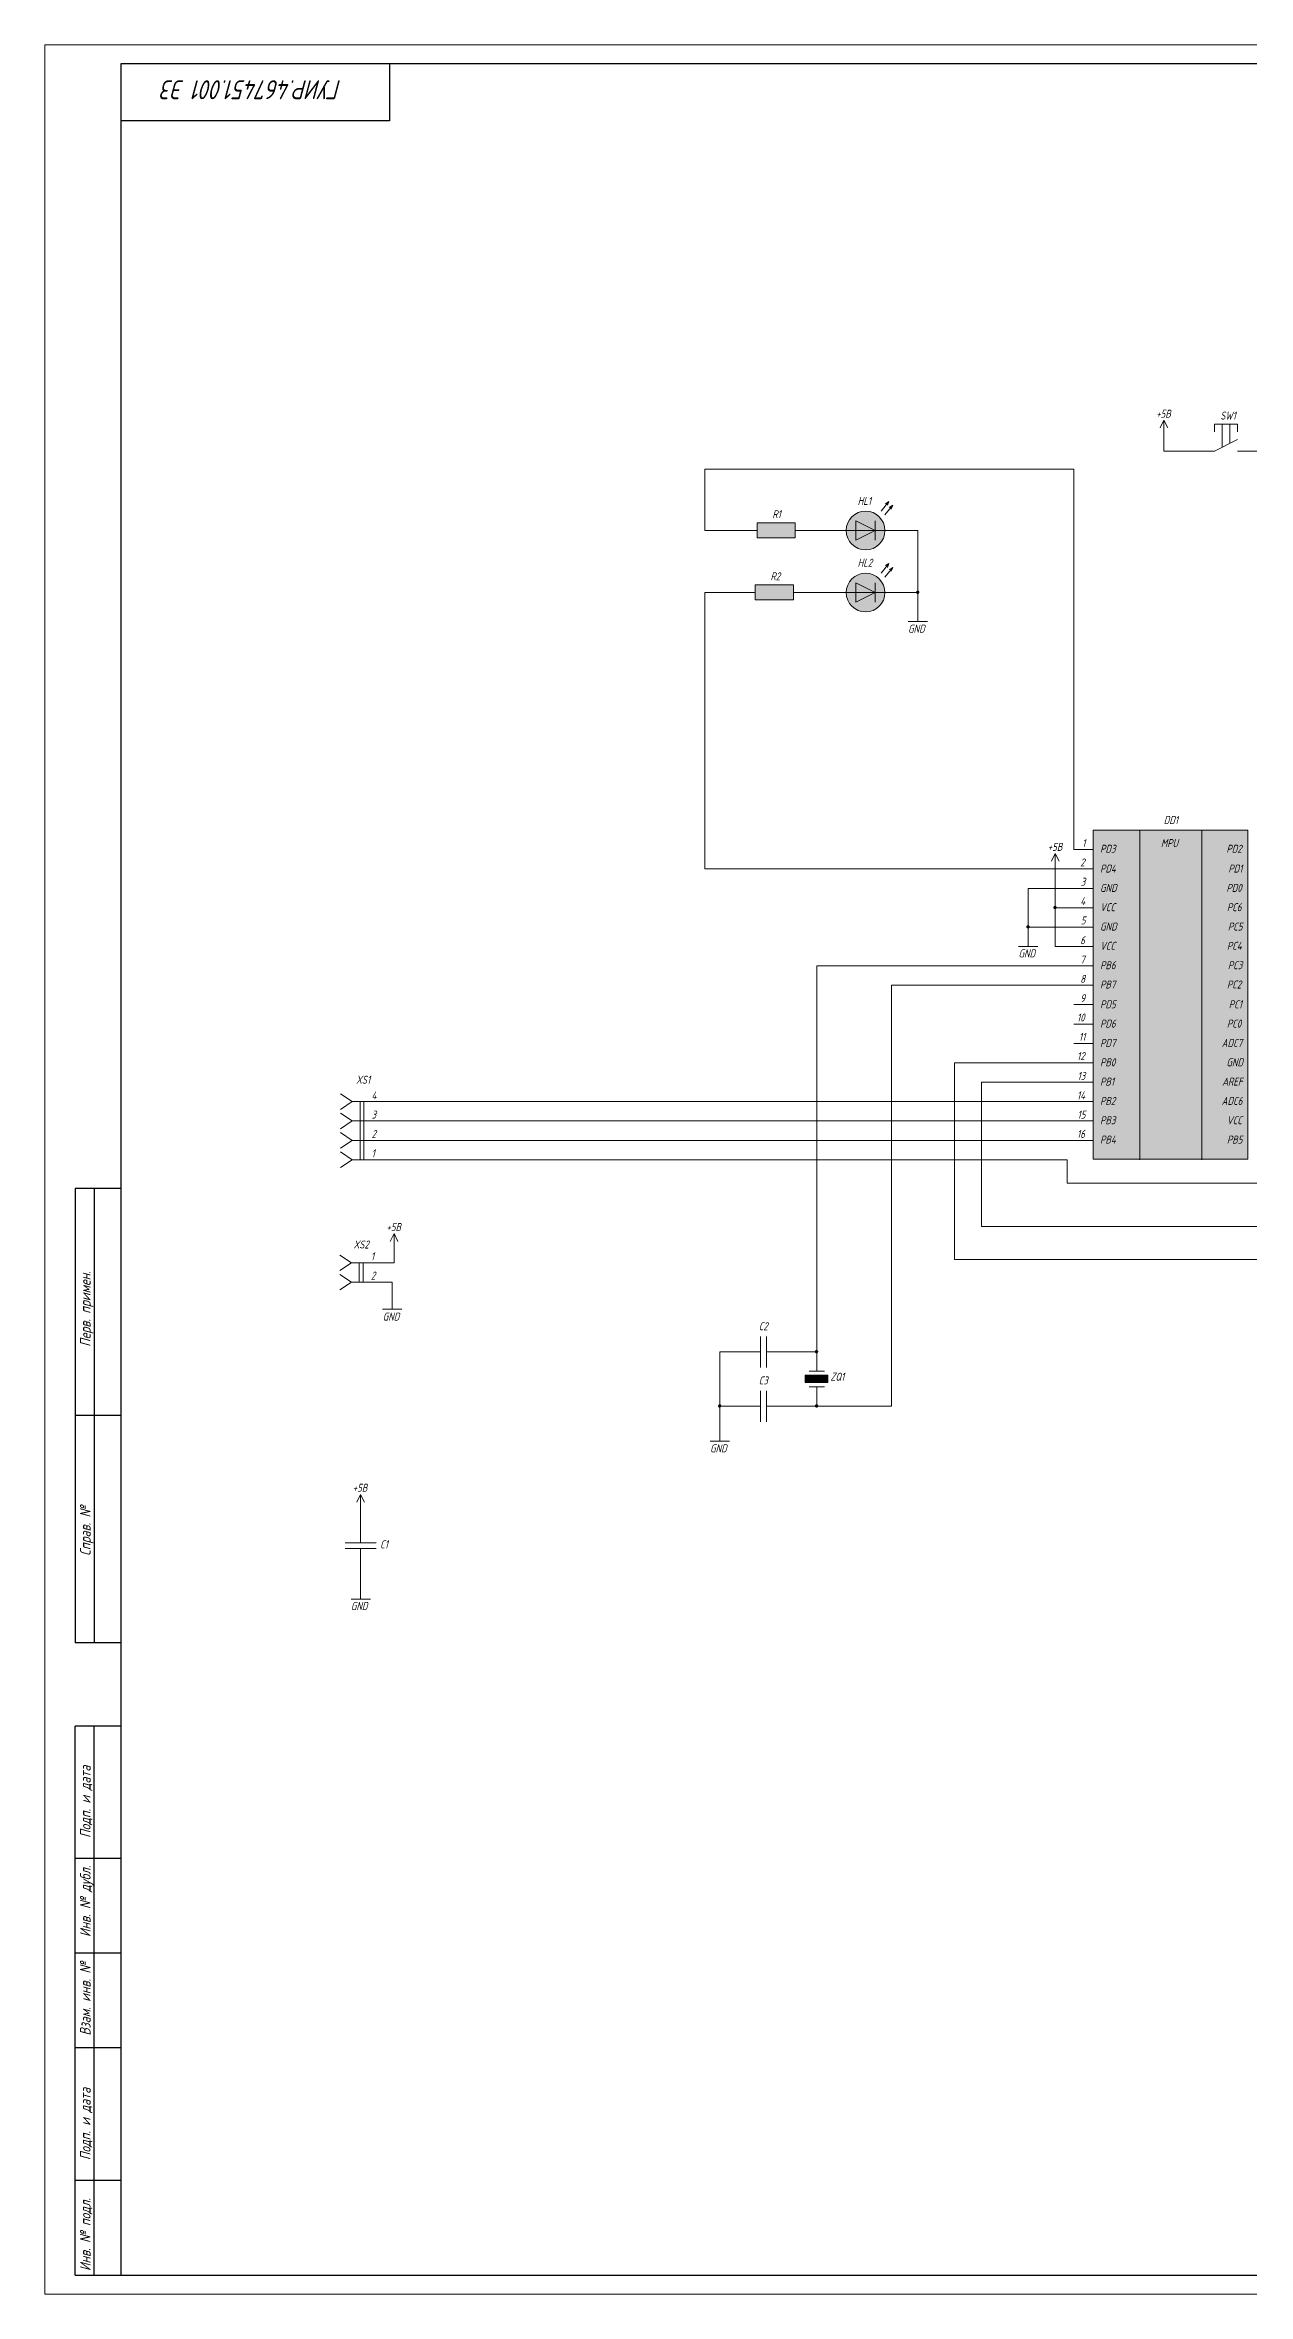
# Model space of a CAD drawing. Header units: millimetres. Extents: x 2077 to 4876, y 366 to 973.
# Drawn here: x 3216 to 3534, y 379 to 973 of the extents above; entities that cross this region are included whole.
import ezdxf

# ---------------------------------------------------------------- set-up
doc = ezdxf.new("R2010")
doc.units = ezdxf.units.MM
for name, color, linetype in [('FORMAT', 7, 'Continuous'), ('PDF_Geometry', 7, 'Continuous'), ('PDF_Text', 7, 'Continuous'), ('Text', 5, 'Continuous')]:
    doc.layers.add(name, color=color, linetype=linetype)
doc.layers.add('Invis', color=7, linetype='Continuous', plot=False)
doc.layers.add('PDF_Solid Fills', color=7, linetype='Continuous', true_color=0x0d0d0d)
doc.styles.add('PDF GOST type A Italic', font='')
doc.styles.add('RUS', font='', dxfattribs={"height": 3})
doc.styles.get('PDF GOST type A Italic').set_extended_font_data('GOST type A', italic=True)
doc.styles.get('RUS').set_extended_font_data('GOST type A')

msp = doc.modelspace()

# ---------------------------------------------------------------- hatches: boundary and pattern name
at = {"layer": 'PDF_Solid Fills', "true_color": 0xfdfdfd, "transparency": 33554559}
for points in [[(3438.05, 845.28, 0.414209), (3432.99, 850.35), (3432.99, 850.35, 0.413615), (3427.93, 845.29), (3427.93, 845.29, 0.414132), (3433, 840.22), (3433, 840.22, 0.413692)], [(3438.05, 828.89, 0.414209), (3432.99, 833.96), (3432.99, 833.96, 0.413615), (3427.93, 828.9), (3427.93, 828.9, 0.414132), (3433, 823.84), (3433, 823.84, 0.413692)]]:
    msp.add_hatch(color=7, dxfattribs=at).paths.add_polyline_path(points)
at = {"layer": 'PDF_Solid Fills', "transparency": 33554559}
for points in [[(3447.29, 828.89, 0.419491), (3446.83, 829.35), (3446.83, 829.35, 0.414655), (3446.38, 828.9), (3446.38, 828.9, 0.419492), (3446.84, 828.44), (3446.84, 828.44, 0.412931)], [(3483.56, 745.65, 0.419966), (3483.1, 746.11), (3483.1, 746.11, 0.413793), (3482.65, 745.66), (3482.65, 745.66, 0.419118), (3483.11, 745.2), (3483.11, 745.2, 0.414655)], [(3483.56, 745.65, 0.419966), (3483.1, 746.11), (3483.1, 746.11, 0.413793), (3482.65, 745.66), (3482.65, 745.66, 0.419118), (3483.11, 745.2), (3483.11, 745.2, 0.414655)], [(3476.41, 740.55, 0.419492), (3475.95, 741.01), (3475.95, 741.01, 0.414655), (3475.49, 740.56), (3475.49, 740.56, 0.419491), (3475.95, 740.1), (3475.95, 740.1, 0.412931)], [(3476.41, 740.55, 0.419492), (3475.95, 741.01), (3475.95, 741.01, 0.414655), (3475.49, 740.56), (3475.49, 740.56, 0.419491), (3475.95, 740.1), (3475.95, 740.1, 0.412931)], [(3476.41, 740.55, 0.419492), (3475.95, 741.01), (3475.95, 741.01, 0.414655), (3475.49, 740.56), (3475.49, 740.56, 0.419491), (3475.95, 740.1), (3475.95, 740.1, 0.412931)], [(3420.57, 628.35, 0.419118), (3420.11, 628.81), (3420.11, 628.81, 0.414655), (3419.66, 628.35), (3419.66, 628.35, 0.420814), (3420.12, 627.9), (3420.12, 627.9, 0.414655)], [(3420.57, 628.35, 0.419118), (3420.11, 628.81), (3420.11, 628.81, 0.414655), (3419.66, 628.35), (3419.66, 628.35, 0.420814), (3420.12, 627.9), (3420.12, 627.9, 0.414655)], [(3420.57, 628.35, 0.419118), (3420.11, 628.81), (3420.11, 628.81, 0.414655), (3419.66, 628.35), (3419.66, 628.35, 0.420814), (3420.12, 627.9), (3420.12, 627.9, 0.414655)], [(3394.97, 614.01, 0.419118), (3394.51, 614.47), (3394.51, 614.47, 0.413793), (3394.06, 614.02), (3394.06, 614.02, 0.419966), (3394.52, 613.56), (3394.52, 613.56, 0.414655)], [(3394.97, 614.01, 0.419118), (3394.51, 614.47), (3394.51, 614.47, 0.413793), (3394.06, 614.02), (3394.06, 614.02, 0.419966), (3394.52, 613.56), (3394.52, 613.56, 0.414655)], [(3420.57, 614.01, 0.419118), (3420.11, 614.47), (3420.11, 614.47, 0.414655), (3419.66, 614.02), (3419.66, 614.02, 0.420814), (3420.12, 613.56), (3420.12, 613.56, 0.414655)], [(3420.57, 614.01, 0.419118), (3420.11, 614.47), (3420.11, 614.47, 0.414655), (3419.66, 614.02), (3419.66, 614.02, 0.420814), (3420.12, 613.56), (3420.12, 613.56, 0.414655)]]:
    msp.add_hatch(color=256, dxfattribs=at).paths.add_polyline_path(points)

# ---------------------------------------------------------------- linework, layer by layer
at = {"lineweight": 9}
for points in [[(3404.4, 847.28), (3414.49, 847.28), (3414.49, 843.3), (3404.4, 843.3)], [(3403.88, 830.89), (3413.99, 830.89), (3413.99, 826.91), (3403.88, 826.91)]]:
    msp.add_lwpolyline(points, close=True, dxfattribs=at)
for centre in [(3433.06, 845.22), (3433.06, 828.83)]:
    msp.add_circle(centre, 5.12, dxfattribs=at)
at = {"layer": 'FORMAT', "linetype": 'Continuous'}
for points in [[(4052.36, 968.46), (3236.36, 968.46)], [(3236.36, 968.46), (3236.36, 384.46)], [(3307.36, 968.46), (3307.36, 967.46), (3307.36, 953.46)], [(3307.36, 953.46), (3237.36, 953.46), (3236.36, 953.46)], [(3236.36, 671.46), (3224.36, 671.46)], [(3224.36, 671.46), (3224.36, 551.46)], [(3229.36, 671.46), (3229.36, 551.46)], [(3236.36, 611.46), (3224.36, 611.46)], [(3236.36, 551.46), (3224.36, 551.46)], [(3236.36, 529.46), (3224.36, 529.46)], [(3224.36, 384.46), (3224.36, 524.46), (3224.36, 529.46)], [(3229.36, 384.46), (3229.36, 524.46), (3229.36, 529.46)], [(3236.36, 494.46), (3224.36, 494.46)], [(3236.36, 469.46), (3224.36, 469.46)], [(3236.36, 444.46), (3224.36, 444.46)], [(3236.36, 409.46), (3224.36, 409.46)], [(3224.36, 384.46), (3236.36, 384.46), (4052.36, 384.46)]]:
    msp.add_lwpolyline(points, dxfattribs=at)
at = {"layer": 'Invis', "lineweight": 0}
msp.add_lwpolyline([(3216.36, 379.46), (4057.36, 379.46), (4057.36, 973.46), (3216.36, 973.46)], close=True, dxfattribs=at)
at = {"layer": 'PDF_Geometry', "lineweight": 9}
for p, q in [((3466.29, 730.24), (3420.18, 730.24)), ((3420.18, 730.24), (3420.18, 628.28))]:
    msp.add_line(p, q, dxfattribs=at)
for points in [[(3510.85, 872.34), (3511.86, 874.37), (3511.86, 869.24)], [(3512.87, 872.34), (3511.86, 874.37)], [(3525.18, 871.3), (3525.18, 873.35), (3531.32, 873.35), (3531.32, 871.3)], [(3527.21, 867.21), (3527.21, 873.35)], [(3529.27, 873.35), (3529.27, 868.23)], [(3531.32, 869.24), (3525.18, 866.17), (3520.05, 866.17)], [(3488.04, 760.96), (3488.04, 861.4), (3390.65, 861.4), (3390.65, 845.22), (3399.27, 845.22)], [(3531.32, 866.17), (3536.44, 866.17)], [(3437.14, 850.35), (3439.2, 852.9)], [(3438.18, 849.33), (3440.24, 851.88)], [(3438.29, 852.3), (3439.2, 852.9), (3438.83, 851.88)], [(3439.3, 851.28), (3440.24, 851.88), (3439.85, 850.84)], [(3404.4, 845.22), (3399.27, 845.22)], [(3414.61, 845.22), (3419.74, 845.22)], [(3422.81, 845.22), (3427.93, 845.22), (3430.51, 845.22), (3430.51, 847.79), (3435.6, 845.22), (3430.51, 842.67), (3430.51, 845.22), (3435.6, 845.22), (3435.6, 847.79)], [(3443.31, 845.22), (3438.18, 845.22), (3435.6, 845.22), (3435.6, 842.67)], [(3437.14, 833.96), (3439.2, 836.5)], [(3438.18, 832.94), (3440.24, 835.49)], [(3438.29, 835.94), (3439.2, 836.5), (3438.83, 835.49)], [(3439.3, 834.89), (3440.24, 835.49), (3439.85, 834.48)], [(3488.04, 755.84), (3390.65, 755.84), (3390.65, 828.83), (3398.75, 828.83)], [(3403.88, 828.83), (3398.75, 828.83)], [(3414.12, 828.83), (3419.25, 828.83)], [(3422.81, 828.83), (3427.93, 828.83), (3430.51, 828.83), (3430.51, 831.41), (3435.6, 828.83), (3430.51, 826.29), (3430.51, 828.83), (3435.6, 828.83), (3435.6, 831.41)], [(3443.31, 828.83), (3438.18, 828.83), (3435.6, 828.83), (3435.6, 826.29)], [(3446.89, 821.16), (3446.89, 826.29)], [(3449.45, 821.16), (3444.32, 821.16)], [(3493.16, 760.96), (3488.04, 760.96)], [(3505.46, 766.09), (3505.46, 679.02)], [(3521.85, 766.09), (3521.85, 679.02)], [(3482.15, 757.9), (3483.17, 759.95), (3483.17, 754.82)], [(3484.21, 757.9), (3483.17, 759.95)], [(3493.16, 755.84), (3488.04, 755.84)], [(3493.16, 750.71), (3488.04, 750.71)], [(3493.16, 745.59), (3488.04, 745.59)], [(3476.02, 735.37), (3476.02, 740.49)], [(3493.16, 740.49), (3488.04, 740.49)], [(3478.57, 735.37), (3473.44, 735.37)], [(3493.16, 735.37), (3488.04, 735.37)], [(3420.18, 613.95), (3439.91, 613.95), (3439.91, 725.12), (3466.29, 725.12)], [(3493.16, 730.24), (3488.04, 730.24)], [(3493.16, 725.12), (3488.04, 725.12)], [(3493.16, 720), (3488.04, 720)], [(3493.16, 714.87), (3488.04, 714.87)], [(3493.16, 709.74), (3488.04, 709.74)], [(3493.16, 704.64), (3488.04, 704.64)], [(3294.43, 696.45), (3297.5, 694.4), (3294.43, 692.34)], [(3493.16, 699.53), (3488.04, 699.53)], [(3294.43, 691.33), (3297.5, 689.27), (3294.43, 687.22)], [(3297.5, 694.4), (3300.57, 694.4), (3300.57, 679.02), (3297.5, 679.02)], [(3297.5, 689.27), (3300.57, 689.27), (3305.69, 689.27)], [(3299.56, 694.4), (3299.56, 679.02)], [(3300.57, 694.4), (3305.69, 694.4)], [(3493.16, 694.4), (3488.04, 694.4)], [(3493.16, 689.27), (3488.04, 689.27)], [(3294.43, 686.21), (3297.5, 684.15), (3294.43, 682.1)], [(3297.5, 684.15), (3300.57, 684.15), (3305.69, 684.15)], [(3493.16, 684.15), (3488.04, 684.15)], [(3294.43, 681.08), (3297.5, 679.02), (3294.43, 676.99)], [(3300.57, 679.02), (3305.69, 679.02)], [(3307.55, 657.46), (3308.56, 659.51), (3308.56, 654.39)], [(3309.58, 657.46), (3308.56, 659.51)], [(3294.23, 653.87), (3297.3, 651.81), (3294.23, 649.79)], [(3294.23, 648.75), (3297.3, 646.69), (3294.23, 644.66)], [(3297.3, 651.81), (3300.37, 651.81), (3300.37, 646.69), (3297.3, 646.69)], [(3299.36, 651.81), (3299.36, 646.69)], [(3300.37, 651.81), (3305.5, 651.81)], [(3300.37, 646.69), (3305.5, 646.69)], [(3308.04, 639.53), (3308.04, 644.66)], [(3310.62, 639.53), (3305.5, 639.53)], [(3405.33, 632.37), (3405.33, 624.18)], [(3406.86, 632.37), (3406.86, 624.18)], [(3405.33, 628.28), (3400.2, 628.28)], [(3406.86, 628.28), (3411.99, 628.28)], [(3411.99, 628.28), (3420.18, 628.28)], [(3420.18, 623.16), (3420.18, 628.28)], [(3405.33, 618.04), (3405.33, 609.84)], [(3406.86, 618.04), (3406.86, 609.84)], [(3418.13, 623.16), (3422.23, 623.16)], [(3418.13, 619.07), (3422.23, 619.07)], [(3420.18, 619.07), (3420.18, 613.95)], [(3405.33, 613.95), (3400.2, 613.95)], [(3406.86, 613.95), (3411.99, 613.95)], [(3411.99, 613.95), (3420.18, 613.95)], [(3394.58, 604.72), (3394.58, 609.84)], [(3397.13, 604.72), (3392.01, 604.72)], [(3298.71, 588.6), (3299.72, 590.65), (3299.72, 585.53)], [(3300.76, 588.6), (3299.72, 590.65)], [(3299.72, 577.86), (3299.72, 582.98)], [(3295.64, 577.86), (3303.84, 577.86)], [(3295.64, 576.32), (3303.84, 576.32)], [(3299.72, 576.32), (3299.72, 571.2)], [(3299.72, 563.01), (3299.72, 568.13)], [(3302.3, 563.01), (3297.18, 563.01)]]:
    msp.add_lwpolyline(points, dxfattribs=at)
at = {"layer": 'PDF_Geometry', "color": 28, "lineweight": 9, "true_color": 0x0d0d0d}
for points in [[(3520.05, 866.17), (3511.86, 866.17), (3511.86, 869.24)], [(3419.74, 845.22), (3422.81, 845.22)], [(3443.31, 845.22), (3446.89, 845.22), (3446.89, 826.29)], [(3419.25, 828.83), (3422.81, 828.83)], [(3443.31, 828.83), (3446.89, 828.83)], [(3488.04, 699.53), (3488.04, 699.53), (3482.15, 699.53), (3463.72, 699.53), (3463.72, 661.36), (3642.94, 661.36), (3642.94, 779.64), (3879, 779.64), (3879, 695.15), (3847.76, 695.15)], [(3483.17, 745.59), (3483.17, 754.82)], [(3488.04, 740.49), (3476.02, 740.49), (3476.02, 750.71), (3488.04, 750.71)], [(3488.04, 735.37), (3483.17, 735.37), (3483.17, 745.59), (3488.04, 745.59)], [(3466.29, 730.24), (3474.48, 730.24), (3488.04, 730.24)], [(3488.04, 725.12), (3485.23, 725.12), (3485.23, 725.12), (3466.29, 725.12)], [(3807.31, 720.25), (3816.51, 720.25), (3816.51, 652.67), (3456.56, 652.67), (3456.56, 704.64), (3485.23, 704.64), (3485.23, 704.64), (3488.04, 704.64)], [(3305.69, 694.4), (3488.04, 694.4)], [(3305.69, 689.27), (3488.04, 689.27)], [(3305.69, 684.15), (3488.04, 684.15)], [(3305.69, 679.02), (3486.26, 679.02), (3486.26, 672.89), (3544.64, 672.89), (3544.64, 684.15), (3539.25, 684.15)], [(3305.5, 651.81), (3308.56, 651.81), (3308.56, 654.39)], [(3305.5, 646.69), (3308.04, 646.69), (3308.04, 644.66)], [(3400.2, 628.28), (3394.58, 628.28), (3394.58, 613.95), (3400.2, 613.95)], [(3394.58, 609.84), (3394.58, 613.95)], [(3299.72, 582.98), (3299.72, 585.53)], [(3299.72, 571.2), (3299.72, 568.13)]]:
    msp.add_lwpolyline(points, dxfattribs=at)
at = {"layer": 'PDF_Geometry', "lineweight": 9}
for points in [[(3493.16, 766.09), (3534, 766.09), (3534, 679.16), (3493.16, 679.16)], [(3417.11, 622.14), (3423.12, 622.14), (3423.12, 620.22), (3417.11, 620.22)]]:
    msp.add_lwpolyline(points, close=True, dxfattribs=at)
at = {"layer": 'PDF_Solid Fills', "color": 7, "lineweight": 9, "true_color": 0xfdfdfd, "transparency": 33554559}
for points in [[(3414.49, 847.28), (3404.4, 847.28), (3414.49, 843.3), (3404.4, 843.3)], [(3413.99, 830.89), (3403.88, 830.89), (3413.99, 826.91), (3403.88, 826.91)], [(3534, 766.09), (3493.16, 766.09), (3534, 679.16), (3493.16, 679.16)], [(3423.12, 622.14), (3417.11, 622.14), (3423.12, 620.22), (3417.11, 620.22)]]:
    msp.add_solid(points, dxfattribs=at)

# ---------------------------------------------------------------- texts
at = {"layer": 'PDF_Text', "attachment_point": 7, "style": 'PDF GOST type A Italic'}
for s, insert, char_height in [('+5В', (3509.81, 875.01), 2.113), ('HL1', (3430.97, 851.98), 2.113), ('HL2', (3430.97, 835.67), 2.113), ('GND', (3444.29, 818.24), 2.113), ('DD1', (3511.8, 767.71), 2.113), ('+5В', (3481.17, 760.61), 2.113), ('1', (3490.26, 761.61), 2.11), ('PD3', (3494.99, 760.11), 2.113), ('MPU', (3511.05, 761.61), 2.113), ('PD2', (3528.35, 760.11), 2.113), ('2', (3489.76, 756.5), 2.11), ('PD4', (3494.99, 754.88), 2.113), ('PD1', (3528.85, 754.88), 2.113), ('3', (3489.89, 751.4), 2.11), ('GND', (3494.99, 749.78), 2.113), ('PD0', (3528.35, 749.78), 2.113), ('4', (3489.76, 746.29), 2.11), ('5', (3489.89, 741.19), 2.11), ('VCC', (3494.99, 744.68), 2.113), ('PC6', (3528.48, 744.68), 2.113), ('6', (3489.76, 735.96), 2.11), ('GND', (3494.99, 739.57), 2.113), ('VCC', (3494.99, 734.47), 2.113), ('PC4', (3528.48, 734.47), 2.113), ('PC5', (3528.73, 739.57), 2.113), ('GND', (3473.46, 732.48), 2.113), ('7', (3489.76, 730.86), 2.11), ('PB6', (3494.99, 729.36), 2.113), ('PC3', (3528.73, 729.36), 2.113), ('8', (3489.76, 725.75), 2.11), ('PB7', (3494.99, 724.26), 2.113), ('PC2', (3528.48, 724.26), 2.113), ('9', (3489.76, 720.65), 2.11), ('PD5', (3494.99, 719.03), 2.113), ('PC1', (3528.98, 719.03), 2.113), ('10', (3488.89, 715.54), 2.113), ('PD6', (3494.99, 713.93), 2.113), ('PC0', (3528.48, 713.93), 2.113), ('12', (3488.89, 705.34), 2.113), ('11', (3489.39, 710.44), 2.113), ('PD7', (3494.99, 708.82), 2.113), ('ADC7', (3527.11, 708.82), 2.113), ('13', (3489.02, 700.11), 2.113), ('PB0', (3494.99, 703.72), 2.113), ('GND', (3528.36, 703.72), 2.113), ('4', (3302.61, 695), 2.11), ('14', (3488.89, 695), 2.113), ('PB1', (3494.99, 698.61), 2.113), ('PB2', (3494.99, 693.51), 2.113), ('ADC6', (3527.11, 693.51), 2.113), ('AREF', (3527.23, 698.61), 2.113), ('3', (3302.61, 689.9), 2.11), ('15', (3489.02, 689.9), 2.113), ('PB3', (3494.99, 688.41), 2.113), ('VCC', (3528.48, 688.41), 2.113), ('2', (3302.61, 684.8), 2.11), ('16', (3488.89, 684.8), 2.113), ('PB4', (3494.99, 683.3), 2.113), ('PB5', (3528.48, 683.3), 2.113), ('1', (3302.61, 679.69), 2.11), ('+5В', (3306.53, 660.2), 2.113), ('1', (3302.42, 652.48), 2.11), ('2', (3302.42, 647.38), 2.11), ('GND', (3305.54, 636.55), 2.113), ('GND', (3392.01, 601.76), 2.113), ('+5В', (3297.63, 591.34), 2.113), ('GND', (3297.14, 560.1), 2.113)]:
    msp.add_mtext(s, dxfattribs=dict(at, insert=insert, char_height=char_height))
at = {"layer": 'PDF_Text', "color": 18, "true_color": 0x090909, "char_height": 2.113, "attachment_point": 7, "style": 'PDF GOST type A Italic'}
for s, insert in [('SW1', (3526.74, 874.51)), ('R1', (3408.43, 848.49)), ('R2', (3407.94, 832.06)), ('XS2', (3297.82, 655.59))]:
    msp.add_mtext(s, dxfattribs=dict(at, insert=insert))
at = {"layer": 'PDF_Text', "color": 28, "true_color": 0x0d0d0d, "char_height": 2.113, "attachment_point": 7, "style": 'PDF GOST type A Italic'}
for s, insert in [('XS1', (3298.51, 699.11)), ('C2', (3404.84, 634)), ('C3', (3404.84, 619.69)), ('ZQ1', (3423.76, 620.68)), ('C1', (3304.85, 576.4))]:
    msp.add_mtext(s, dxfattribs=dict(at, insert=insert))
at = {"layer": 'Text', "attachment_point": 1, "style": 'RUS'}
for s, insert, char_height, width, rotation in [('\\pxqc,t4;{\\fGOST type A|b0|i1|c204|p34;ГУИР.467451.001 Э3}', (3322.27, 959.14), 5.0028, 102.3693, 180), ('{\\fGOST type A|b0|i1|c204|p34;Перв. примен.}', (3225.6, 629.63), 2.8006, 24.4015, 90), ('{\\fGOST type A|b0|i1|c204|p34;Справ. №}', (3225.6, 574.43), 2.8006, 24.4015, 90), ('{\\fGOST type A|b0|i1|c204|p34;Подп. и дата}', (3225.6, 499.92), 2.8006, 24.4015, 90), ('{\\fGOST type A|b0|i1|c204|p34;Инв. № дубл.}', (3225.6, 473.74), 2.8006, 24.4015, 90), ('{\\fGOST type A|b0|i1|c204|p34;Взам. инв. №}', (3225.6, 447.71), 2.8006, 24.4015, 90), ('{\\fGOST type A|b0|i1|c204|p34;Подп. и дата}', (3225.6, 414.81), 2.8006, 24.4015, 90), ('{\\fGOST type A|b0|i1|c204|p34;Инв. № подл.}', (3225.6, 385.53), 2.8006, 24.4015, 90)]:
    msp.add_mtext(s, dxfattribs=dict(at, insert=insert, char_height=char_height, width=width, rotation=rotation))

doc.saveas('drawing.dxf')
